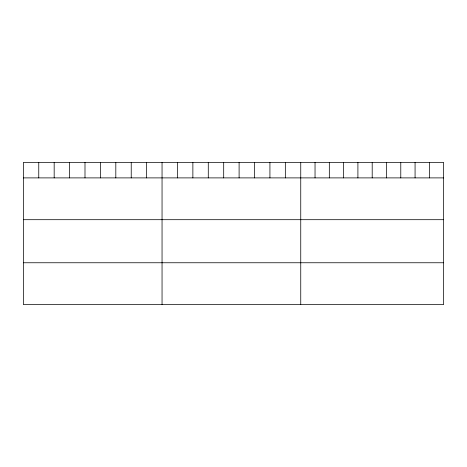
<?xml version="1.0" encoding="UTF-8"?>
<svg xmlns="http://www.w3.org/2000/svg" width="467" height="467" viewBox="0 0 467 467"><rect width="100%" height="100%" fill="white"/><g stroke="black" fill="none" stroke-linecap="round" stroke-linejoin="round"><path stroke-width="0.7" d="M443.65 177.892L443.65 304.56L23.35 304.56L23.35 162.44L443.65 162.44L443.65 177.892L23.35 177.892M23.35 219.694L443.65 219.694M23.35 262.758L443.65 262.758M429.36 162.44L429.36 177.892M415.07 162.44L415.07 177.892M400.779 162.44L400.779 177.892M386.489 162.44L386.489 177.892M372.199 162.44L372.199 177.892M357.909 162.44L357.909 177.892M343.619 162.44L343.619 177.892M329.328 162.44L329.328 177.892M315.038 162.44L315.038 177.892M300.748 162.44L300.748 304.56M285.337 162.44L285.337 177.892M269.926 162.44L269.926 177.892M254.515 162.44L254.515 177.892M239.104 162.44L239.104 177.892M223.693 162.44L223.693 177.892M208.282 162.44L208.282 177.892M192.871 162.44L192.871 177.892M177.46 162.44L177.46 177.892M162.049 162.44L162.049 304.56M146.638 162.44L146.638 177.892M131.227 162.44L131.227 177.892M115.816 162.44L115.816 177.892M100.405 162.44L100.405 177.892M84.994 162.44L84.994 177.892M69.583 162.44L69.583 177.892M54.172 162.44L54.172 177.892M38.761 162.44L38.761 177.892"/></g></svg>
